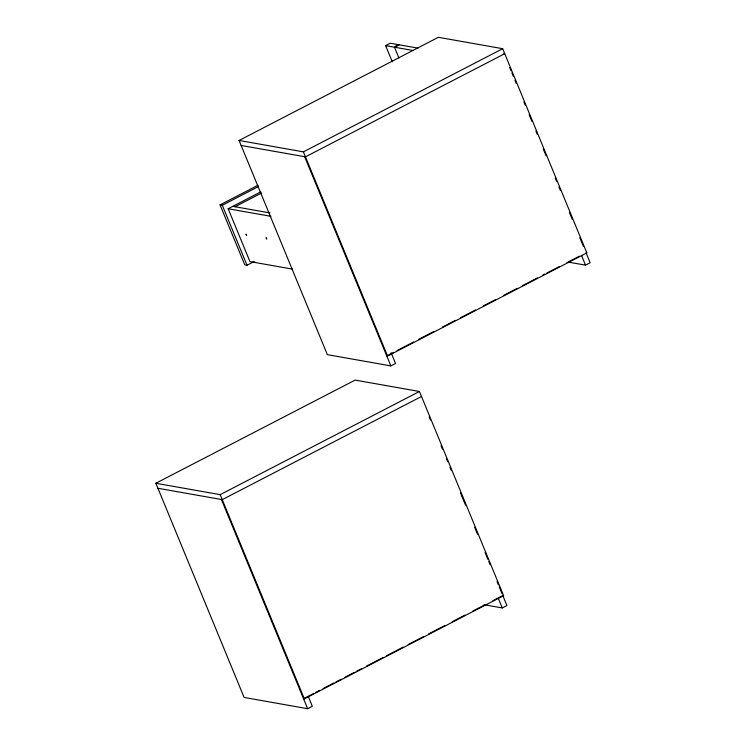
<?xml version="1.0" encoding="UTF-8"?>
<svg xmlns="http://www.w3.org/2000/svg" width="746" height="746" viewBox="0 0 746 746"><rect width="100%" height="100%" fill="white"/><g stroke="black" fill="none" stroke-linecap="round" stroke-linejoin="round"><path stroke-width="1.12" d="M392.275 61.759L385.635 45.637L390.279 43.231L417.919 48.126M399.129 44.797L394.475 47.203L398.905 57.955M391.109 352.774L395.529 363.498L390.876 365.904L327.363 354.658L239.074 140.462L438.35 37.3L502.673 48.695L586.841 252.885L387.566 356.056L386.764 355.917L393.478 352.438M239.074 140.462L303.398 151.858L502.673 48.695M254.2 261.538L247.019 265.259L244.772 264.858L220.051 204.889L258.023 185.232M220.051 204.889L222.299 205.281L258.219 186.686M292.712 269.157L249.938 261.585L228.164 208.749L260.447 192.03M235.065 206.735L261.678 192.962M397.086 350.564L406.374 345.752M406.896 345.491L413.601 342.013M418.767 339.337L428.064 334.534M428.577 334.264L433.743 331.588M442.518 327.046L448.197 324.109M448.71 323.839L455.424 320.36M460.58 317.693L468.329 313.684M468.842 313.413L475.556 309.944M483.296 305.935L495.689 299.519M503.429 295.509L517.37 288.292M522.536 285.625L524.597 284.552M525.119 284.282L537.502 277.866M542.668 275.199L544.729 274.127M546.799 273.055L559.192 266.648M566.932 262.639L579.316 256.223M308.322 696.633L312.304 706.294L307.65 708.7L244.129 697.454L155.849 483.259L355.124 380.096L419.448 391.482L503.606 595.681L304.331 698.843L303.529 698.704M568.489 262.135L585.507 265.147L590.151 262.741L586.169 253.09M155.849 483.259L220.173 494.654L419.448 391.482M421.509 396.48L222.233 499.652L157.91 488.257M304.564 698.172L313.852 693.36M315.922 692.288L319.54 690.414M323.149 688.549L333.994 682.935M336.054 681.863L341.22 679.196M344.829 677.321L354.126 672.51M356.187 671.447L361.353 668.77M366.51 666.094L375.807 661.282M376.32 661.021L383.034 657.543M386.652 655.678L395.94 650.866M396.452 650.596L403.166 647.118M408.332 644.451L416.072 640.441M416.585 640.171L423.299 636.702M428.465 634.025L437.753 629.214M438.275 628.943L444.98 625.474M452.207 621.735L457.885 618.788M458.408 618.527L465.112 615.049M472.861 611.039L485.254 604.624M492.994 600.614L502.804 595.541L503.606 595.681M484.126 604.726L502.272 607.943L506.926 605.538L502.944 595.877M503.932 53.544L504.734 53.693L305.459 156.856L241.135 145.461M397.627 45.571L395.492 46.345L395.967 46.429M385.635 45.637L413.275 50.532M586.03 252.745L586.841 252.885M232.808 206.344L269.959 212.918M228.164 208.749L270.938 216.321M509.677 67.494L511.029 70.777M511.915 72.931L513.248 76.157M514.982 80.363L516.307 83.589M523.897 101.997L525.231 105.233M529.138 114.698L530.462 117.915M530.555 118.148L531.889 121.384M535.88 131.072L537.213 134.308M543.284 149.023L544.608 152.24M544.757 152.604L546.091 155.839M555.22 177.986L556.544 181.213M558.959 187.059L560.293 190.295M569.375 212.321L570.699 215.538M570.942 216.135L572.275 219.371M579.819 237.676L581.153 240.902M581.311 241.284L583.372 246.283M581.526 255.496L585.507 265.147M429.137 416.8L430.461 420.026M441.045 445.688L442.443 449.101M446.35 458.557L447.675 461.783M449.987 467.406L451.321 470.633M460.496 492.892L461.821 496.109M461.97 496.482L464.031 501.471M464.189 501.862L465.523 505.089M474.642 527.217L475.976 530.434M476.172 530.938L477.505 534.164M485.049 552.469L486.383 555.695M486.588 556.19L487.912 559.407M488.798 561.552L490.122 564.769M497.032 581.544L498.365 584.771M499.251 586.925L500.585 590.151M500.734 590.515L502.058 593.732M498.291 598.283L502.272 607.943M303.398 151.858L387.566 356.056M304.657 156.716L390.876 365.904M222.299 205.281L247.019 265.259M220.173 494.654L304.331 698.843M221.422 499.503L307.65 708.7M246.04 234.319L246.628 235.335L246.077 234.272M266.145 237.881L266.732 238.888L266.145 237.881"/></g></svg>
